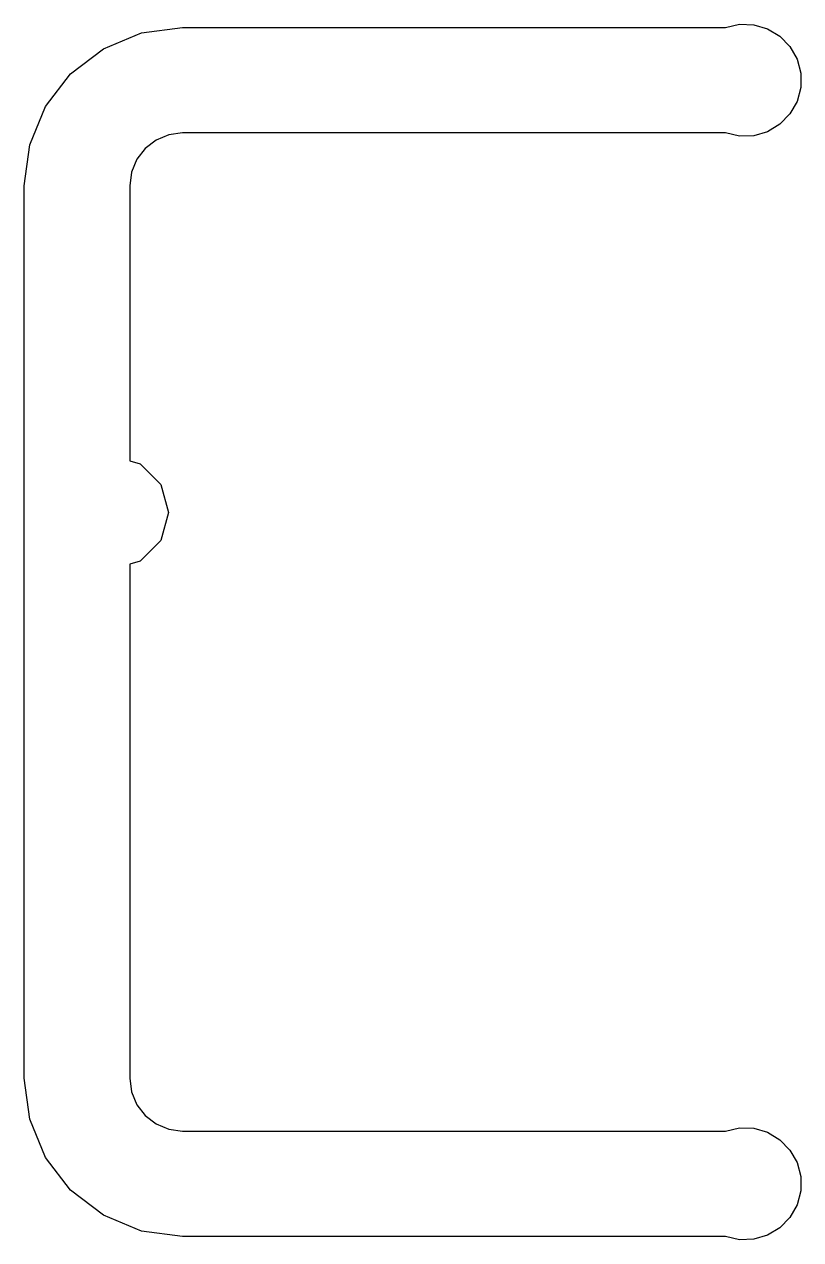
# Model space of a CAD drawing. Extents: x -0.55 to 0.55, y -0.86 to 0.86.
import ezdxf

# ---------------------------------------------------------------- set-up
doc = ezdxf.new("R2010")
doc.units = 0
doc.header["$MEASUREMENT"] = 0
doc.layers.add('L4', color=7, linetype='Continuous')

msp = doc.modelspace()

# ---------------------------------------------------------------- linework, layer by layer
at = {"layer": 'L4'}
msp.add_lwpolyline([(0.447161, -0.71), (0.467125, -0.705389), (0.487606, -0.705999), (0.50726, -0.711793), (0.524798, -0.722389), (0.539069, -0.737091), (0.549137, -0.754937), (0.554341, -0.774755), (0.554341, -0.795245), (0.549137, -0.815063), (0.539069, -0.832909), (0.524798, -0.847611), (0.50726, -0.858207), (0.487606, -0.864001), (0.467125, -0.864611), (0.447161, -0.86), (-0.325, -0.86), (-0.383234, -0.852333), (-0.4375, -0.829856), (-0.484099, -0.794099), (-0.519856, -0.7475), (-0.542333, -0.693234), (-0.55, -0.635), (-0.55, 0.635), (-0.542333, 0.693234), (-0.519856, 0.7475), (-0.484099, 0.794099), (-0.4375, 0.829856), (-0.383234, 0.852333), (-0.325, 0.86), (0.447161, 0.86), (0.467125, 0.864611), (0.487606, 0.864001), (0.50726, 0.858207), (0.524798, 0.847611), (0.539069, 0.832909), (0.549137, 0.815063), (0.554341, 0.795245), (0.554341, 0.774755), (0.549137, 0.754937), (0.539069, 0.737091), (0.524798, 0.722389), (0.50726, 0.711793), (0.487606, 0.705999), (0.467125, 0.705389), (0.447161, 0.71), (-0.325, 0.71), (-0.344411, 0.707444), (-0.3625, 0.699952), (-0.378033, 0.688033), (-0.389952, 0.6725), (-0.397444, 0.654411), (-0.4, 0.635), (-0.4, 0.243301), (-0.385, 0.239282), (-0.355718, 0.21), (-0.345, 0.17), (-0.355718, 0.13), (-0.385, 0.100718), (-0.4, 0.096699), (-0.4, -0.635), (-0.397444, -0.654411), (-0.389952, -0.6725), (-0.378033, -0.688033), (-0.3625, -0.699952), (-0.344411, -0.707444), (-0.325, -0.71)], close=True, dxfattribs=at)

doc.saveas('drawing.dxf')
